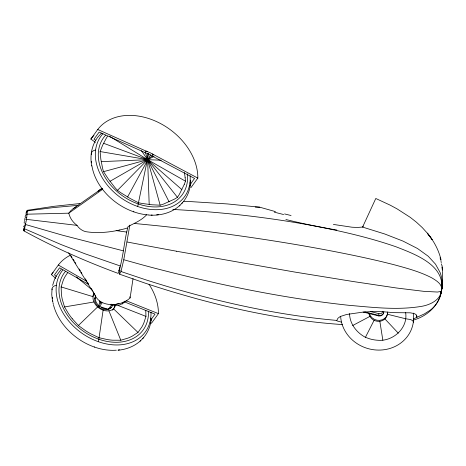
<?xml version="1.0" encoding="UTF-8"?>
<svg xmlns="http://www.w3.org/2000/svg" width="466" height="466" viewBox="0 0 466 466"><rect width="100%" height="100%" fill="white"/><g stroke="black" fill="none" stroke-linecap="round" stroke-linejoin="round"><path stroke-width="0.7" d="M133.725 211.174L133.806 211.861A51.604 38.27 35.9 0 0 148.852 214.972M441.582 287.044C443.131 298.828 430.747 305.003 420.903 306.453C397.009 310.333 372.683 307.344 348.76 305.288C294.349 299.463 240.508 289.106 187.32 276.385A996.372 591.814 11.7 0 1 140.819 264.484L123.77 259.737L129.839 225.09M72.271 318.75L78.381 325.513L85.715 330.813A68.03 53.066 36.5 0 0 90.899 333.866L98.973 337.704L107.267 339.563A67.931 52.483 39.1 0 0 112.755 340.209L120.793 340.238L127.812 338.165A67.832 51.277 40.7 0 0 132.14 336.207L137.994 332.439L141.856 326.998A67.832 49.879 40.9 0 0 143.854 322.961L145.963 316.385L145.759 310.292M67.675 272.639L65.193 276.396A67.832 50.549 30.7 0 0 63.19 280.427L61.133 286.934L61.425 294.343A67.826 51.86 31.6 0 0 62.275 299.37L64.529 306.931L68.298 313.321A67.634 52.576 33.7 0 0 72.265 318.75M342.434 324.581C282.967 320.532 224.396 307.659 167.486 290.283A1010.55 1002.75 -14.6 0 1 144.477 282.909L119.552 274.183L119.82 267.024M441.681 286.916C441.762 295.869 437.487 304.653 430.351 310.082L424.38 313.898L413.348 318.965M24.18 223.074L24.249 221.816L24.902 221.74M441.768 286.794C441.716 303.069 428.289 316.076 413.26 320.107M441.844 286.672L441.518 290.656L440.131 295.135M442.088 286.124L442.63 276.507L442.473 271.433M52.023 288.932L51.755 294.617L52.501 301.217M146.644 214.762C141.612 220.313 134.54 223.185 128.063 226.54C123.88 241.685 123.403 258.31 118.178 273.402C85.884 261.478 54.289 247.574 24.104 230.985L23.987 229.785M441.89 287.132L441.518 290.656L440.574 293.184M441.925 287.05L441.22 291.367L437.527 292.042L423.763 291.332L396.624 288.011L353.251 281.546L294.553 272.022L176.666 251.261M442.158 285.075L441.518 290.656L441.488 289.695M441.954 286.905L441.518 290.656L441.518 287.761M442.176 285.215L441.518 290.656C442.939 284.411 436.322 280.567 431.807 277.87C419.953 271.69 406.94 268.235 394.102 264.74C369.666 258.461 344.922 253.463 320.125 248.832C273.798 240.328 227.146 233.67 180.354 228.288A1010.556 402.554 8.3 0 0 156.36 225.637L134.249 223.447M99.625 300.989L98.996 305.946A1.986 0.501 -70.9 0 0 99.578 306.407L108.275 309.43L111.217 305.352L111.362 304.24M100.475 301.584L100.207 303.71L101.32 302.166M442.187 285.367L441.518 290.656L442.036 281.021A31.018 30.779 -14.6 0 0 440.026 272.342L435.506 264.175L428.219 256.236L417.478 248.489L402.997 241.097L384.689 233.973L362.589 227.082L357.247 227.449L352.016 227.222L333.376 224.426M442.129 285.868L441.518 290.656C445.84 265.154 414.95 254.244 396.362 246.91C372.404 238.54 347.659 232.668 322.822 227.577C276.606 218.373 229.697 212.904 182.672 210.015A1010.568 811.358 5.6 0 0 172.775 209.438M442.182 285.518L441.518 290.656L442.164 285.67M369.002 313.845A9.163 8.539 -13.6 0 0 369.957 316.379A9.163 8.871 -6.1 0 0 374.116 320.258A9.163 8.953 23.1 0 0 379.831 321.225A9.163 8.761 44.1 0 0 384.893 318.895A9.163 8.359 44.9 0 0 387.345 314.23L405.927 318.826L410.459 319.507L412.183 320.34L413.185 321.342L413.325 322.274M94.388 293.335A12.279 9.151 30.7 0 0 93.078 296.679A12.279 9.39 31.6 0 0 93.981 301.985A12.279 9.547 33.7 0 0 97.65 306.913A12.279 9.582 36.5 0 0 103.114 310.14L98.472 341.741M68.671 252.793L95.111 295.357C101.011 308.195 121.69 306.279 130.113 297.885L133.043 278.592M25.013 218.088L24.57 220.622M137.686 206.49L148.706 153.39M151.205 319.74C150.361 326.678 147.495 333.452 142.689 338.572M190.425 184.484C189.575 191.421 186.709 198.196 181.909 203.322M25.671 214.774L25.1 216.94L26.352 217.832M119.552 274.183L120.997 271.521L123.77 259.737M382.58 311.737A3.017 2.761 16.3 0 1 378.998 313.682L378.409 315.878L363.136 312.016M52.635 285.373L54.44 279.612L55.873 276.676M387.345 314.23L387.607 313.333M117.461 190.373A88.668 77.88 23.4 0 1 114.537 187.064L108.293 178.944L103.539 171.669A88.668 72.877 14.2 0 1 102.508 167.929L100.825 159.116L100.12 151.555L102.578 145.299L106.265 138.286A88.668 65.356 13.1 0 1 107.489 136.363M23.679 229.313L23.475 230.181L24.104 230.985L26.562 219.171L27.436 210.271L53.928 206.321L79.89 203.555M184.256 184.454L179.235 194.567A88.668 61.512 57.2 0 1 177.441 197.322A88.686 69.562 58.8 0 1 174.395 199.151L163.56 204.067A88.668 69.55 58.9 0 1 160.147 205.186L151.933 204.778L142.305 203.485A88.668 75.952 53.8 0 1 138.192 202.634L130.177 198.493L121.177 192.971A88.674 78.981 39.9 0 1 117.479 190.361L147.629 159.675L151.887 156.075M95.087 141.425C91.039 148.852 90.13 157.718 91.715 165.96M349.547 313.548C349.692 323.847 356.601 332.596 365.42 337.326L374.116 320.258M341.263 322.082L337.139 320.963L336.784 320.416L337.926 318.278L340.203 316.531L346.599 314.474L362.367 312.203L373.749 311.405L379.411 311.451L393.887 312.651L410.266 312.814L414.356 313.601L415.794 314.428L416.656 315.587L416.854 317.096L416.639 315.045M127.573 196.984L150.501 154.858M95.524 140.575L97.394 137.651L101.361 133.229M56.31 275.825L61.192 269.377M363.253 226.138L362.589 227.082L375.788 198.481L390.135 205.133L397.073 208.873L410.313 217.389L416.482 222.253L422.237 227.565L427.485 233.332L432.139 239.553L427.322 233.151C433.898 241.004 438.856 250.225 441.133 260.249M95.483 142.375L90.829 139.06L97.744 129.496A58.122 43.105 35.9 0 1 158.12 122.325A58.122 43.105 35.9 0 1 197.829 178.111L190.914 187.676M55.745 278.406L51.417 274.591L58.332 265.026A58.122 43.105 35.9 0 1 70.622 255.1M95.786 140.406L94.033 139.159L99.147 132.076L145.043 152.592L146.108 151.112L149.312 152.382A2.726 1.567 19.7 0 1 150.6 153.005L197.829 178.111M145.043 152.592L148.939 154.13L152.3 156.104L153.366 154.636A27.721 18.151 50.4 0 1 152.178 153.961M94.685 298.572L95.32 297.692M99.578 306.407L102.106 302.917M190.303 184.315L194.567 178.42L152.3 156.104M150.757 320.026L155.015 314.136L125.29 302.213L126.333 300.774L158.417 313.635L151.502 323.206L150.087 322.926M123.968 301.916C121.3 305.585 116.127 306.139 112.026 305.003M125.272 301.356L123.851 302.877M365.42 337.326L369.625 338.817A36.791 35.94 23.1 0 0 378.398 340.297C392.733 341.362 407.325 328.693 405.81 313.915A36.628 31.612 37.2 0 0 405.618 312.302M148.974 215.082C160.019 215.892 171.785 213.014 179.981 205.261M118.055 350.24C126.379 349.453 134.645 346.308 140.767 340.512M179.317 205.937L182.579 202.634M140.097 341.188L143.365 337.891M26.183 212.624L25.915 213.02L26.352 214.08M78.381 325.513L97.65 306.913M24.075 228.253L23.3 229.295L23.935 230.326M102.165 188.311L73.15 208.704L70.657 210.836L68.793 213.172L27.284 214.191L26.445 214.488L26.376 215.047M24.704 227.099L24.016 227.973L24.721 228.87L61.186 244.615L85.173 253.842L120.339 265.999M102.229 188.316L98.11 191.229L102.194 188.346M102.736 189.237L68.793 213.172C69.877 218.129 72.976 222.428 77.053 225.375C78.917 228.41 81.964 230.588 85.36 231.59C96.613 233.483 108.129 232.464 119.226 230.128M73.15 208.704L76.168 206.817M122.284 303.954L123.082 303.465M110.017 181.297L147.629 159.675L154.036 156.442M352.698 325.507L369.957 316.379M27.436 210.271L26.475 211.098L26.842 212.409M118.958 303.477L115.859 304.368L111.153 304.403M25.409 223.686L24.832 224.047L25.624 224.548L63.108 235.353L123.478 250.871M25.129 225.445L23.591 226.336L24.255 227.07M103.539 171.669L147.629 159.675L161.213 160.222M64.529 306.931L93.981 301.985M78.201 205.331L53.881 207.539L34.222 209.974L27.605 210.929L26.743 211.442L26.649 212.28M101.227 161.638L147.629 159.675L185.462 181.181A88.662 61.506 57.2 0 1 184.245 184.443M120.251 270.286L118.323 270.181M255.251 207.05L259.818 207.213L275.47 211.616M336.784 320.416C279.932 315.389 223.919 303.15 169.234 287.05A1010.562 925.499 16.3 0 1 146.091 279.926L120.997 271.521M259.818 207.213L227.513 203.945L192.371 201.708A998.935 991.234 -14.6 0 0 183.656 201.353M77.053 225.375L25.764 219.276M116.116 230.6L126.758 232.074M100.12 151.555L147.629 159.675L181.903 189.645M127.125 242L152.953 246.869A1010.544 114.123 9.9 0 0 176.678 251.244M291.058 215.525L284.586 213.941M370.662 311.573L378.998 313.682M364.662 311.853L378.561 315.365A4.34 3.973 16.3 0 0 383.815 311.847M61.133 286.934L93.078 296.679M103.557 143.266L147.629 159.675L177.447 197.328M118.271 305.55L145.963 316.385M97.744 129.496L146.108 151.112M58.332 265.026L86.973 281.487M88.418 284.359L59.596 267.793L54.481 274.876L56.66 276.798M109.37 136.165L147.629 159.675L169.076 201.801M76.319 276.845L91.307 289.217M99.013 305.83L98.536 305.393A9.704 7.194 35.9 0 1 95.641 296.37M103.114 310.14A12.279 9.483 39.1 0 0 108.898 310.816A12.279 9.285 40.7 0 0 113.459 308.748L137.994 332.439M384.893 318.89L398.319 333.196M141.437 150.71L147.629 159.675L160.147 205.18M70.873 255.549L72.009 257.389M73.15 259.224L74.292 261.065M75.049 262.288L75.807 263.517M79.226 269.028L80.362 270.868M81.125 272.092L81.882 273.321M85.301 278.831L86.437 280.672M87.579 282.507L88.715 284.347M91.371 288.635L92.513 290.475M94.138 293.563L95.111 295.357M93.27 291.699L93.847 292.945M108.898 310.816L120.793 340.238M94.493 346.867L94.586 347.112A51.604 38.27 35.8 0 0 116.349 350.193M129.717 296.819L130.113 297.885M145.369 152.33L147.629 159.675L149.19 204.487M440.073 257.733L440.702 260.133M441.017 261.327L441.25 262.585M441.483 263.849L441.716 265.107M379.831 321.225L382.848 340.262M184.443 172.531L185.136 177.523M442.024 267.088L442.321 269.983M442.048 265.451L442.56 270.857M147.582 153.46L147.629 159.675M112.743 305.172A9.704 7.194 35.9 0 1 108.432 308.725M106.376 308.911A9.704 7.194 35.9 0 1 101.221 307.397M148.45 311.16A48.68 36.103 35.9 0 1 92.664 336.679A48.68 36.103 35.9 0 1 65.298 271.573M150.978 312.243A51.604 38.27 35.9 0 1 91.755 338.98A51.604 38.27 35.9 0 1 62.764 270.082M52.128 289.794A7.054 4.386 7.2 0 1 56.38 285.274M94.586 347.112A51.604 38.27 35.9 0 1 54.854 309.36M54.668 308.83A51.604 38.27 35.9 0 1 53.538 305.102M53.363 304.391A51.604 38.27 35.9 0 1 53.048 302.982M52.914 302.277A51.604 38.27 35.9 0 1 52.675 300.873M52.413 298.776A51.604 38.27 35.9 0 1 52.297 297.395M119.57 349.826A51.604 38.27 35.8 0 1 118.148 350.018M92.95 295.52A12.302 9.122 35.9 0 1 94.342 293.563M114.805 305.556A12.302 9.122 35.9 0 1 112.306 310.146M115.312 305.719A12.279 9.029 40.9 0 1 113.459 308.748M111.45 307.286A9.704 7.194 35.9 0 1 99.404 307.525A9.704 7.194 35.9 0 1 95.658 296.009M150.734 318.028A7.054 4.386 7.2 0 1 151.054 320.573M111.048 304.164A1.986 1.235 7.2 0 1 111.217 305.352M108.275 309.43A1.986 0.501 -70.9 0 1 107.693 308.964M133.806 211.855A51.604 38.27 35.9 0 1 91.889 165.616M91.563 162.832A51.604 38.27 35.9 0 1 91.476 161.452M158.784 214.576A51.604 38.27 35.9 0 1 156.652 214.843M152.248 215.076A51.604 38.27 35.9 0 1 151.124 215.065M91.348 154.537A7.054 4.386 7.2 0 1 95.594 150.017A51.604 38.27 35.9 0 1 102.875 133.789M190.122 175.676A51.604 38.27 35.9 0 1 141.751 207.749A51.604 38.27 35.9 0 1 95.594 150.011M187.437 173.917A48.581 36.028 35.9 0 1 132.123 201.44A48.581 36.028 35.9 0 1 105.532 135.297M185.113 177.511A88.674 53.986 51.3 0 1 185.445 181.175M189.947 182.777A7.054 4.386 7.2 0 1 189.854 186.103M90.829 139.06A58.122 43.105 35.9 0 1 93.957 135.524M190.338 180.191A58.122 43.105 35.9 0 1 190.798 184.012M147.442 151.735A27.803 20.032 17.2 0 1 146.085 151.159M51.417 274.591A58.122 43.105 35.9 0 1 53.124 272.528M149.033 284.283A58.122 43.105 35.9 0 1 158.417 313.635M125.366 301.554A26.55 18.058 40.3 0 1 124.585 301.211M336.854 230.029A142.648 29.265 11.8 0 1 285.874 219.515M283.637 214.529A171.185 32.055 11.9 0 1 274.305 212.141M413.301 313.1A36.762 33.669 16.3 0 1 380.541 350.059A36.762 33.669 16.3 0 1 340.634 316.251M383.669 312.086A4.34 3.973 16.3 0 1 378.409 315.878M387.689 312.004A9.343 8.557 16.3 0 1 379.714 320.363A9.343 8.557 16.3 0 1 369.439 313.606M127.305 228.008A52.256 46.163 -10.5 0 1 119.209 230.018"/></g></svg>
